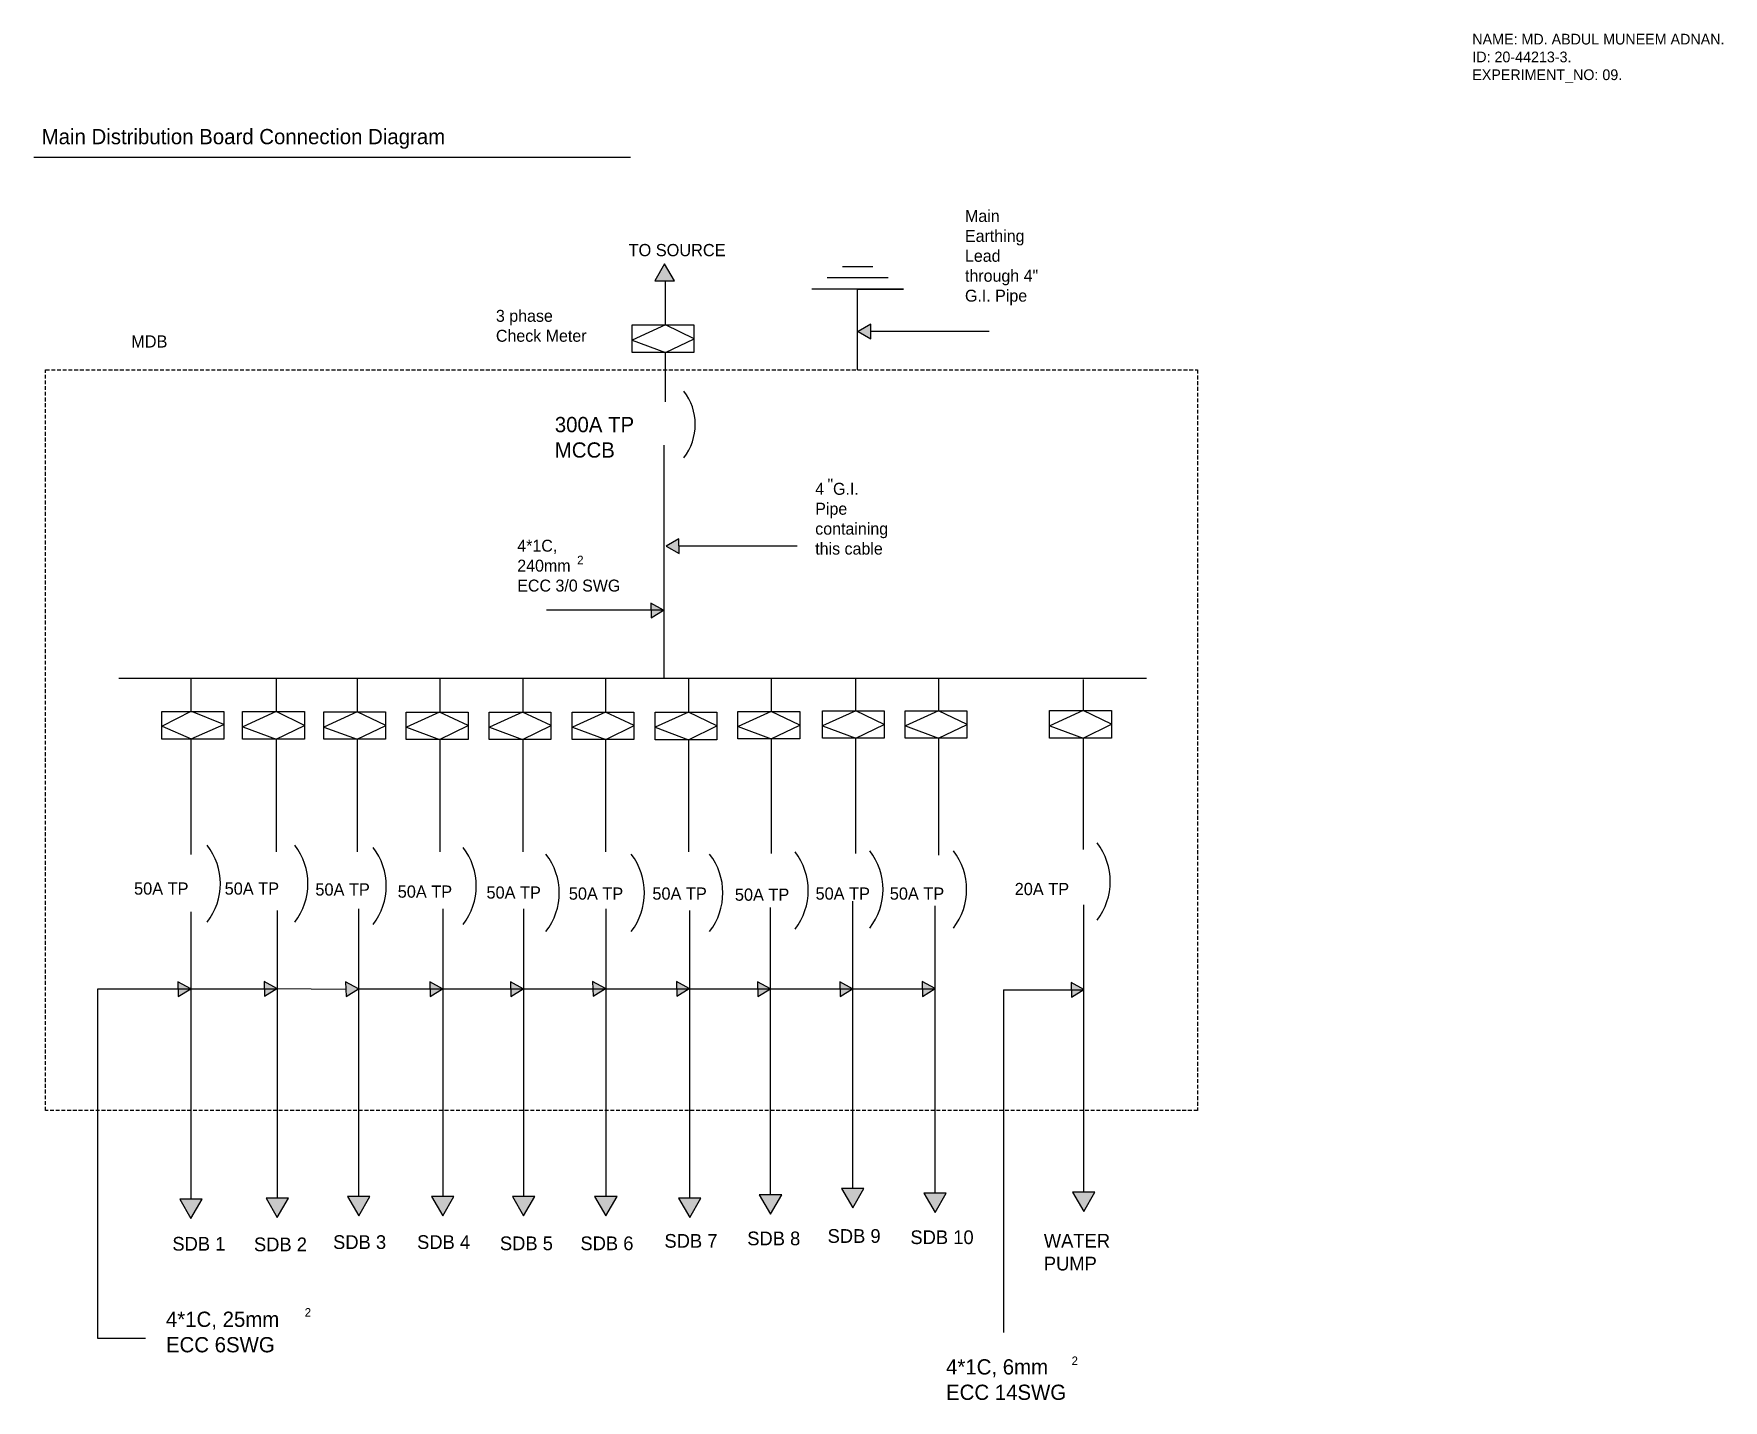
# Model space of a CAD drawing. Header units: inches. Extents: x 10 to 121, y 7 to 97.
import ezdxf

# ---------------------------------------------------------------- set-up
doc = ezdxf.new("R2010")
doc.units = ezdxf.units.IN
doc.header["$MEASUREMENT"] = 0
doc.linetypes.add('HIDDEN', pattern=[0.375, 0.25, -0.125])

msp = doc.modelspace()

# ---------------------------------------------------------------- hatches: boundary and pattern name
at = {"linetype": 'HIDDEN'}
h = msp.add_hatch(color=256, dxfattribs=at)
h.paths.add_polyline_path([(51.8, 81.55), (51.17, 80.44), (52.44, 80.44)])
h.paths.add_polyline_path([(52.74, 63.53), (51.91, 63.04), (52.75, 62.57)])
h.paths.add_polyline_path([(50.89, 59.31), (50.91, 58.35), (51.73, 58.85)])
h.paths.add_polyline_path([(65.33, 77.61), (64.5, 77.12), (65.33, 76.65)])
h.paths.add_polyline_path([(20.74, 18.96), (21.47, 20.23), (20, 20.23)])
h.paths.add_polyline_path([(26.4, 19.04), (27.14, 20.31), (25.67, 20.31)])
h.paths.add_polyline_path([(31.74, 19.15), (32.48, 20.42), (31.01, 20.42)])
h.paths.add_polyline_path([(19.89, 34.48), (19.91, 33.52), (20.73, 34.02)])
h.paths.add_polyline_path([(25.54, 34.5), (25.56, 33.54), (26.38, 34.04)])
h.paths.add_polyline_path([(30.88, 34.49), (30.91, 33.53), (31.73, 34.03)])
h.paths.add_polyline_path([(36.4, 34.49), (36.42, 33.53), (37.24, 34.03)])
h.paths.add_polyline_path([(41.69, 34.49), (41.71, 33.53), (42.53, 34.03)])
h.paths.add_polyline_path([(37.26, 19.14), (37.99, 20.42), (36.52, 20.42)])
h.paths.add_polyline_path([(42.55, 19.14), (43.29, 20.42), (41.82, 20.42)])
h.paths.add_polyline_path([(47.08, 34.5), (47.11, 33.54), (47.93, 34.04)])
h.paths.add_polyline_path([(47.95, 19.14), (48.68, 20.42), (47.21, 20.42)])
h.paths.add_polyline_path([(52.58, 34.5), (52.6, 33.54), (53.42, 34.04)])
h.paths.add_polyline_path([(53.45, 19.04), (54.18, 20.31), (52.71, 20.31)])
h.paths.add_polyline_path([(57.89, 34.49), (57.92, 33.53), (58.74, 34.03)])
h.paths.add_polyline_path([(58.74, 19.25), (59.48, 20.52), (58.01, 20.52)])
h.paths.add_polyline_path([(64.14, 19.66), (64.87, 20.94), (63.4, 20.94)])
h.paths.add_polyline_path([(69.54, 19.35), (70.27, 20.62), (68.8, 20.62)])
h.paths.add_polyline_path([(79.29, 19.43), (80.02, 20.7), (78.55, 20.7)])
h.paths.add_polyline_path([(78.46, 34.44), (78.48, 33.48), (79.3, 33.98)])
h.paths.add_polyline_path([(68.7, 34.5), (68.72, 33.53), (69.54, 34.04)])
h.paths.add_polyline_path([(63.29, 34.49), (63.31, 33.53), (64.13, 34.03)])

# ---------------------------------------------------------------- linework, layer by layer
for p, q in [((10.43, 88.56), (49.57, 88.56)), ((65.46, 81.37), (63.46, 81.37)), ((51.86, 77.54), (51.86, 80.43)), ((67.46, 79.9), (61.46, 79.9)), ((66.46, 80.65), (62.46, 80.65)), ((64.46, 74.61), (64.46, 79.9)), ((64.46, 79.9), (64.46, 79.9)), ((64.46, 79.9), (67.46, 79.9)), ((51.86, 77.55), (49.68, 76.55)), ((49.68, 76.55), (51.86, 75.75)), ((53.73, 76.65), (51.86, 77.55)), ((51.86, 75.75), (53.73, 76.65)), ((73.08, 77.12), (65.33, 77.12)), ((51.86, 72.51), (51.86, 75.74)), ((51.75, 69.66), (51.75, 54.38)), ((60.5, 63.05), (52.74, 63.05)), ((44.05, 58.87), (51.8, 58.87)), ((20.73, 54.4), (20.73, 52.2)), ((26.32, 54.39), (26.32, 52.2)), ((31.64, 54.39), (31.64, 52.2)), ((37.07, 54.38), (37.07, 52.18)), ((42.5, 54.38), (42.5, 52.18)), ((47.93, 54.38), (47.93, 52.18)), ((53.36, 54.4), (53.36, 52.18)), ((58.79, 54.38), (58.79, 52.22)), ((64.33, 54.39), (64.33, 52.27)), ((69.76, 54.39), (69.76, 52.27)), ((79.24, 54.3), (79.24, 52.26)), ((20.73, 52.2), (18.85, 51.25)), ((22.89, 51.35), (20.73, 52.22)), ((26.32, 52.2), (24.14, 51.21)), ((28.19, 51.3), (26.32, 52.2)), ((31.64, 52.19), (29.46, 51.19)), ((33.51, 51.29), (31.64, 52.19)), ((37.05, 52.17), (34.87, 51.18)), ((38.92, 51.28), (37.05, 52.17)), ((42.49, 52.17), (40.32, 51.18)), ((44.36, 51.28), (42.49, 52.17)), ((47.93, 52.17), (45.76, 51.18)), ((49.8, 51.28), (47.93, 52.17)), ((53.37, 52.16), (51.19, 51.17)), ((55.23, 51.27), (53.37, 52.16)), ((58.8, 52.21), (56.62, 51.22)), ((60.67, 51.32), (58.8, 52.21)), ((64.34, 52.26), (62.16, 51.27)), ((66.21, 51.36), (64.34, 52.26)), ((69.77, 52.26), (67.6, 51.27)), ((71.64, 51.36), (69.77, 52.26)), ((79.24, 52.27), (77.06, 51.27)), ((81.1, 51.37), (79.24, 52.27)), ((18.85, 51.25), (20.75, 50.41)), ((20.75, 50.41), (22.89, 51.35)), ((24.14, 51.21), (26.32, 50.4)), ((26.32, 50.4), (28.19, 51.3)), ((29.46, 51.19), (31.64, 50.39)), ((31.64, 50.39), (33.51, 51.29)), ((34.87, 51.18), (37.05, 50.38)), ((37.05, 50.38), (38.92, 51.28)), ((40.32, 51.18), (42.49, 50.38)), ((42.49, 50.38), (44.36, 51.28)), ((45.76, 51.18), (47.94, 50.38)), ((47.94, 50.38), (49.8, 51.28)), ((51.19, 51.17), (53.37, 50.36)), ((53.37, 50.36), (55.23, 51.27)), ((56.62, 51.22), (58.8, 50.41)), ((58.8, 50.41), (60.67, 51.32)), ((62.16, 51.27), (64.34, 50.46)), ((64.34, 50.46), (66.21, 51.36)), ((67.6, 51.27), (69.77, 50.46)), ((69.77, 50.46), (71.64, 51.36)), ((77.06, 51.27), (79.24, 50.47)), ((79.24, 50.47), (81.1, 51.37)), ((20.73, 50.4), (20.73, 42.84)), ((26.32, 50.4), (26.32, 43)), ((31.64, 50.4), (31.64, 43)), ((37.07, 50.38), (37.07, 43)), ((42.5, 50.38), (42.5, 43)), ((47.93, 50.38), (47.93, 43)), ((53.36, 50.38), (53.36, 43)), ((58.79, 50.42), (58.79, 42.89)), ((64.33, 50.47), (64.33, 42.89)), ((69.76, 50.47), (69.76, 42.78)), ((79.24, 50.47), (79.24, 43.17)), ((20.73, 39.08), (20.73, 20.25)), ((26.39, 39.15), (26.39, 20.33)), ((31.73, 39.27), (31.73, 20.44)), ((37.25, 39.26), (37.25, 20.43)), ((42.54, 39.26), (42.54, 20.43)), ((47.94, 39.26), (47.94, 20.43)), ((53.44, 39.16), (53.44, 20.33)), ((58.73, 39.36), (58.73, 20.54)), ((64.13, 39.78), (64.13, 20.95)), ((69.52, 39.47), (69.52, 20.64)), ((79.28, 39.54), (79.28, 20.72)), ((14.64, 11.11), (14.64, 34.03)), ((14.64, 34.03), (20.74, 34.03)), ((20.74, 34.03), (26.39, 34.03)), ((30.87, 33.98), (26.38, 34.02)), ((31.8, 34.03), (37.26, 34.03)), ((37.26, 34.03), (42.54, 34.03)), ((42.54, 34.03), (47.93, 34.03)), ((47.93, 34.03), (53.44, 34.03)), ((53.44, 34.03), (58.72, 34.03)), ((58.72, 34.03), (64.1, 34.03)), ((64.1, 34.03), (69.56, 34.03)), ((74.02, 33.97), (79.32, 33.97)), ((74.02, 33.97), (74.02, 11.5)), ((17.75, 11.11), (14.64, 11.11))]:
    msp.add_line(p, q)
at = {"lineweight": 30}
msp.add_line((16.01, 54.39), (83.4, 54.39), dxfattribs=at)
for points in [[(51.8, 81.55), (51.17, 80.44), (52.44, 80.44)], [(65.33, 77.61), (64.5, 77.12), (65.33, 76.65)], [(49.67, 77.55), (53.72, 77.55), (53.72, 75.75), (49.67, 75.75)], [(52.74, 63.53), (51.91, 63.04), (52.75, 62.57)], [(50.89, 59.31), (50.91, 58.35), (51.73, 58.85)], [(18.84, 52.2), (22.89, 52.2), (22.89, 50.4), (18.84, 50.4)], [(24.13, 52.2), (28.18, 52.2), (28.18, 50.4), (24.13, 50.4)], [(29.45, 52.19), (33.5, 52.19), (33.5, 50.39), (29.45, 50.39)], [(34.86, 52.17), (38.91, 52.17), (38.91, 50.37), (34.86, 50.37)], [(40.3, 52.17), (44.35, 52.17), (44.35, 50.37), (40.3, 50.37)], [(45.74, 52.17), (49.79, 52.17), (49.79, 50.37), (45.74, 50.37)], [(51.18, 52.16), (55.23, 52.16), (55.23, 50.36), (51.18, 50.36)], [(56.61, 52.21), (60.66, 52.21), (60.66, 50.41), (56.61, 50.41)], [(62.15, 52.26), (66.2, 52.26), (66.2, 50.46), (62.15, 50.46)], [(67.58, 52.26), (71.63, 52.26), (71.63, 50.46), (67.58, 50.46)], [(77.05, 52.27), (81.1, 52.27), (81.1, 50.47), (77.05, 50.47)], [(19.89, 34.48), (19.91, 33.52), (20.73, 34.02)], [(25.54, 34.5), (25.56, 33.54), (26.38, 34.04)], [(30.88, 34.49), (30.91, 33.53), (31.73, 34.03)], [(36.4, 34.49), (36.42, 33.53), (37.24, 34.03)], [(41.69, 34.49), (41.71, 33.53), (42.53, 34.03)], [(47.08, 34.5), (47.11, 33.54), (47.93, 34.04)], [(52.58, 34.5), (52.6, 33.54), (53.42, 34.04)], [(57.89, 34.49), (57.92, 33.53), (58.74, 34.03)], [(63.29, 34.49), (63.31, 33.53), (64.13, 34.03)], [(68.7, 34.5), (68.72, 33.53), (69.54, 34.04)], [(78.46, 34.44), (78.48, 33.48), (79.3, 33.98)], [(20.74, 18.96), (21.47, 20.23), (20, 20.23)], [(26.4, 19.04), (27.14, 20.31), (25.67, 20.31)], [(31.74, 19.15), (32.48, 20.42), (31.01, 20.42)], [(37.26, 19.14), (37.99, 20.42), (36.52, 20.42)], [(42.55, 19.14), (43.29, 20.42), (41.82, 20.42)], [(47.95, 19.14), (48.68, 20.42), (47.21, 20.42)], [(53.45, 19.04), (54.18, 20.31), (52.71, 20.31)], [(58.74, 19.25), (59.48, 20.52), (58.01, 20.52)], [(64.14, 19.66), (64.87, 20.94), (63.4, 20.94)], [(69.54, 19.35), (70.27, 20.62), (68.8, 20.62)], [(79.29, 19.43), (80.02, 20.7), (78.55, 20.7)]]:
    msp.add_lwpolyline(points, close=True)
at = {"linetype": 'HIDDEN'}
msp.add_lwpolyline([(11.21, 74.61), (86.75, 74.61), (86.75, 26.04), (11.21, 26.04)], close=True, dxfattribs=at)
for centre, radius in [((50.24, 71.03), 3.57), ((18.55, 40.92), 4.12), ((24.29, 40.92), 4.12), ((29.43, 40.77), 4.12), ((35.33, 40.77), 4.12), ((76.91, 41.06), 4.12), ((40.77, 40.32), 4.12), ((46.36, 40.32), 4.12), ((51.5, 40.32), 4.12), ((57.1, 40.47), 4.12), ((62.01, 40.54), 4.12), ((67.49, 40.54), 4.12)]:
    msp.add_arc(centre, radius, 322.1515, 37.8485)

# ---------------------------------------------------------------- texts
at = {"attachment_point": 1}
for s, insert, char_height, width in [('NAME: MD. ABDUL MUNEEM ADNAN.\\PID: 20-44213-3.\\PEXPERIMENT_NO: 09.\\P ', (104.77, 96.64), 0.7, 58.4479), ('Main Distribution Board Connection Diagram', (10.95, 90.4), 1, 62.375), ('Main\\PEarthing\\PLead\\Pthrough 4"\\PG.I. Pipe', (71.5, 85.09), 0.784, 9.4787), ('TO SOURCE', (49.44, 82.86), 0.8, 8.5725), ('3 phase\\PCheck Meter', (40.74, 78.54), 0.784, 9.4787), ('MDB', (16.82, 76.87), 0.8, 5.2345), ('300A TP\\PMCCB', (44.6, 71.52), 1, 7.3394), ('4  G.I.\\PPipe\\Pcontaining\\Pthis cable', (61.68, 67.2), 0.784, 8.2882), ('"', (62.48, 67.48), 0.8, 5.8624), ('4*1C,\\P240mm\\PECC 3/0 SWG', (42.14, 63.47), 0.784, 9.4787), ('2', (46.07, 62.42), 0.56, 5.8624), ('50A TP', (17.01, 41), 0.8, 7.3394), ('50A TP', (22.95, 41), 0.8, 7.3394), ('50A TP', (28.9, 40.94), 0.8, 7.3394), ('50A TP', (34.3, 40.8), 0.8, 7.3394), ('50A TP', (40.12, 40.74), 0.8, 7.3394), ('50A TP', (45.52, 40.67), 0.8, 7.3394), ('50A TP', (51, 40.67), 0.8, 7.3394), ('50A TP', (56.41, 40.6), 0.8, 7.3394), ('50A TP', (61.7, 40.67), 0.8, 7.3394), ('50A TP', (66.57, 40.67), 0.8, 7.3394), ('20A TP', (74.76, 40.97), 0.8, 7.3394), ('SDB 1', (19.52, 17.76), 0.9, 5.2345), ('SDB 2', (24.87, 17.72), 0.9, 5.2345), ('SDB 3', (30.06, 17.87), 0.9, 5.2345), ('SDB 4', (35.57, 17.87), 0.9, 5.2345), ('SDB 5', (41, 17.79), 0.9, 5.2345), ('SDB 6', (46.28, 17.79), 0.9, 5.2345), ('SDB 7', (51.79, 17.95), 0.9, 5.2345), ('SDB 8', (57.22, 18.11), 0.9, 5.2345), ('SDB 9', (62.49, 18.27), 0.9, 5.2345), ('SDB 10', (67.92, 18.19), 0.9, 5.2345), ('WATER\\PPUMP', (76.67, 17.96), 0.9, 5.2345), ('4*1C, 25mm\\PECC 6SWG', (19.1, 12.86), 1, 11.2599), ('2', (28.2, 13.09), 0.56, 5.8624), ('4*1C, 6mm\\PECC 14SWG', (70.26, 9.74), 1, 11.2599), ('2', (78.49, 9.92), 0.56, 5.8624)]:
    msp.add_mtext(s, dxfattribs=dict(at, insert=insert, char_height=char_height, width=width))

doc.saveas('drawing.dxf')
